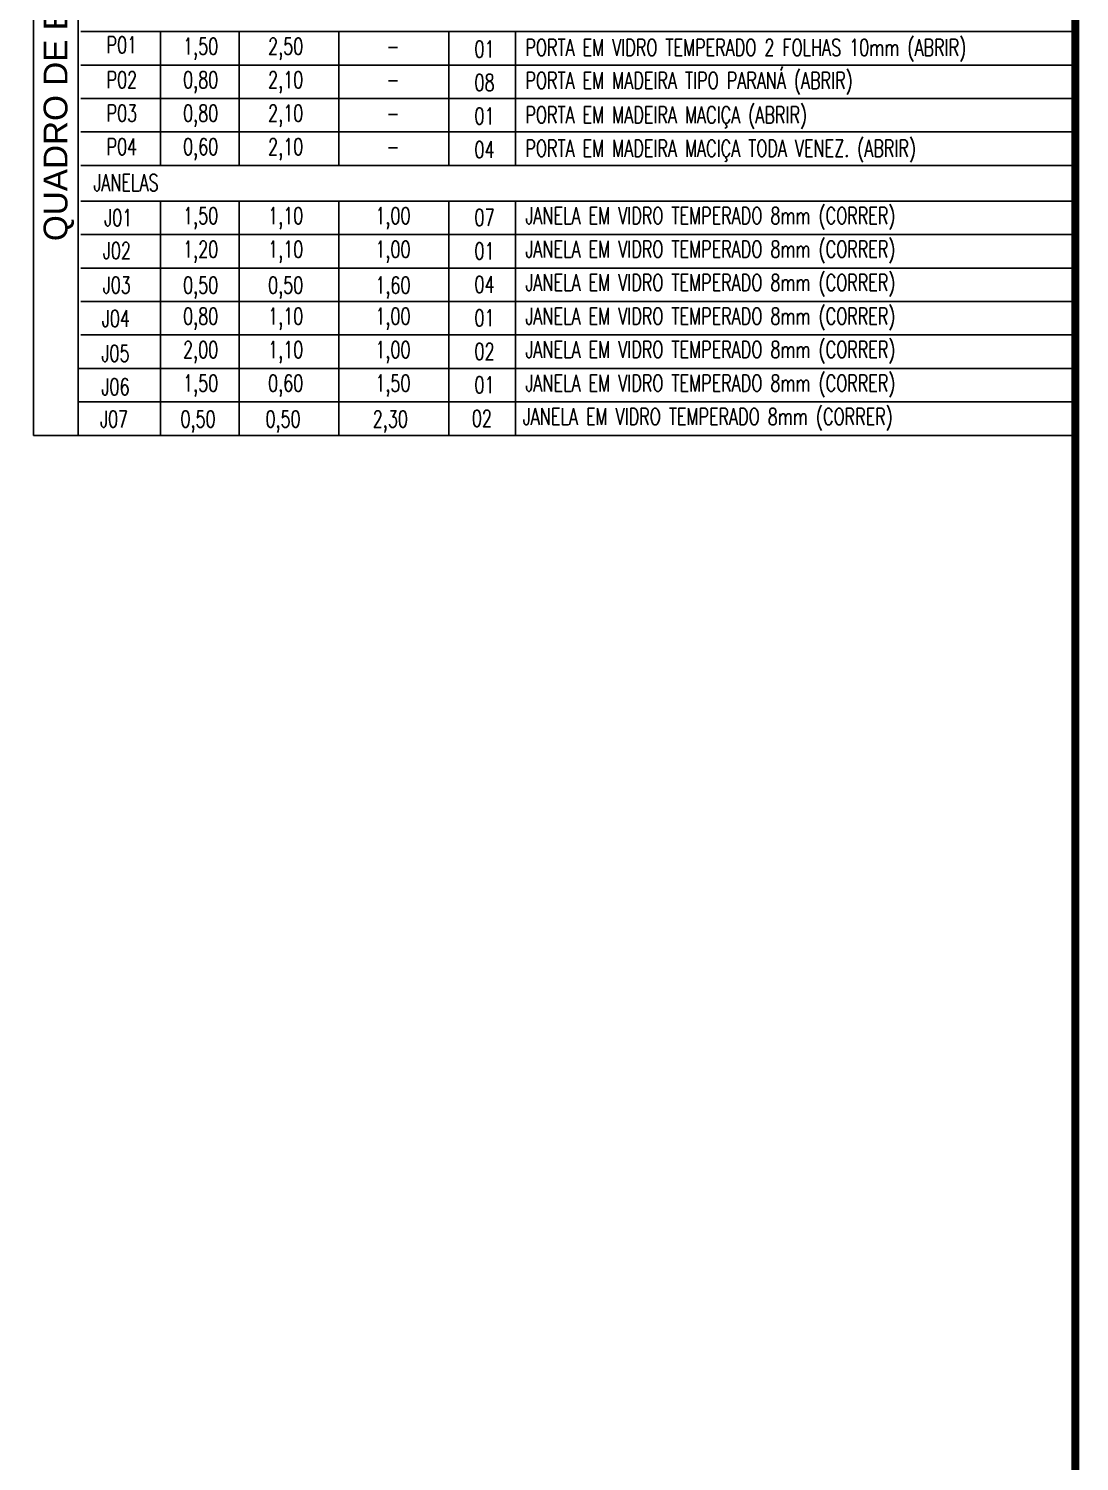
# Model space of a CAD drawing. Header units: millimetres. Extents: x 3212 to 6878, y 1640 to 3386.
# Drawn here: x 3272.66 to 3285.89, y 1651.83 to 1669.87 of the extents above; entities that cross this region are included whole.
import ezdxf
from ezdxf.enums import TextEntityAlignment as Align

# ---------------------------------------------------------------- set-up
doc = ezdxf.new("R2010")
doc.units = ezdxf.units.MM
doc.header["$LTSCALE"] = 0.8
for name, color, linetype in [('A-LAY-9', 4, 'Continuous'), ('A-PEN-Y', 2, 'Continuous'), ('E-TXT-G', 3, 'Continuous'), ('P2', 1, 'Continuous')]:
    doc.layers.add(name, color=color, linetype=linetype)
doc.layers.add('pilares', color=1, linetype='Continuous', lineweight=9)
doc.styles.add('REG80', font='romans.shx', dxfattribs={"width": 0.8, "height": 0.1})
doc.styles.add('WMF-ARIAL0', font='arial.ttf')

msp = doc.modelspace()

# ---------------------------------------------------------------- linework, layer by layer
at = {"layer": 'A-PEN-Y'}
for p, q in [((3273.316, 1669.836), (3285.878, 1669.836)), ((3274.323, 1668.15), (3274.323, 1669.836)), ((3275.311, 1668.15), (3275.311, 1669.836)), ((3276.569, 1668.15), (3276.569, 1669.836)), ((3277.954, 1668.15), (3277.954, 1669.836)), ((3278.793, 1668.15), (3278.793, 1669.836)), ((3273.316, 1669.415), (3285.878, 1669.415)), ((3273.316, 1668.993), (3285.878, 1668.993)), ((3273.316, 1668.572), (3285.878, 1668.572)), ((3273.316, 1668.572), (3285.878, 1668.572)), ((3274.323, 1668.572), (3274.323, 1668.579)), ((3273.316, 1668.15), (3285.878, 1668.15)), ((3273.316, 1668.15), (3285.878, 1668.15)), ((3273.316, 1667.703), (3285.878, 1667.703)), ((3274.323, 1664.751), (3274.323, 1667.703)), ((3275.311, 1664.751), (3275.311, 1667.703)), ((3276.569, 1664.751), (3276.569, 1667.703)), ((3277.954, 1664.751), (3277.954, 1667.703)), ((3278.793, 1667.281), (3278.793, 1667.703)), ((3273.316, 1667.281), (3285.878, 1667.281)), ((3273.316, 1667.281), (3285.878, 1667.281)), ((3278.793, 1666.859), (3278.793, 1667.281)), ((3273.316, 1666.859), (3285.878, 1666.859)), ((3273.316, 1666.859), (3285.878, 1666.859)), ((3278.793, 1666.438), (3278.793, 1666.859)), ((3273.316, 1666.438), (3285.878, 1666.438)), ((3273.316, 1666.438), (3285.878, 1666.438)), ((3278.793, 1666.016), (3278.793, 1666.438)), ((3278.793, 1664.751), (3278.793, 1666.438)), ((3273.316, 1666.016), (3285.878, 1666.016)), ((3273.316, 1666.016), (3285.878, 1666.016)), ((3273.283, 1665.594), (3285.878, 1665.594)), ((3273.283, 1665.173), (3285.878, 1665.173))]:
    msp.add_line(p, q, dxfattribs=at)
at = {"layer": 'P2'}
for p, q in [((3272.72, 1684.01), (3272.72, 1666.824)), ((3272.72, 1664.751), (3272.72, 1684.01)), ((3273.283, 1684.01), (3273.283, 1664.751)), ((3272.72, 1664.751), (3285.845, 1664.751))]:
    msp.add_line(p, q, dxfattribs=at)
at = {"layer": 'pilares', "const_width": 0.1}
msp.add_lwpolyline([(3226.145, 1640.96), (3285.845, 1640.96), (3285.845, 1684.01), (3226.145, 1684.01)], close=True, dxfattribs=at)

# ---------------------------------------------------------------- texts
at = {"layer": 'A-LAY-9', "color": 2, "style": 'REG80', "width": 0.7}
for p in [(3278.917, 1667.413), (3278.917, 1666.992), (3278.917, 1666.57), (3278.917, 1666.148), (3278.917, 1665.727), (3278.917, 1665.305), (3278.884, 1664.883)]:
    msp.add_text('JANELA EM VIDRO TEMPERADO 8mm (CORRER)', height=0.21081, dxfattribs=at).set_placement(p)
at = {"layer": 'A-PEN-Y', "style": 'WMF-ARIAL0'}
msp.add_text('QUADRO DE ESQUADRIAS', height=0.3, rotation=90, dxfattribs=at).set_placement((3273.149, 1667.198))
at = {"layer": 'A-PEN-Y', "style": 'REG80', "width": 0.7}
for s, p in [('P01', (3273.641, 1669.563)), ('P02', (3273.641, 1669.124)), ('P03', (3273.641, 1668.703)), ('P04', (3273.641, 1668.281)), ('JANELAS', (3273.475, 1667.829)), ('J01', (3273.612, 1667.388)), ('J02', (3273.595, 1666.973)), ('J03', (3273.593, 1666.539)), ('J04', (3273.582, 1666.118)), ('J05', (3273.577, 1665.679)), ('J06', (3273.577, 1665.258)), ('J07', (3273.559, 1664.852))]:
    msp.add_text(s, height=0.2108, dxfattribs=at).set_placement(p)
for s, height, p in [('1,50', 0.2108, (3274.827, 1669.546)), ('2,50', 0.2108, (3275.898, 1669.546)), ('01', 0.2108, (3278.402, 1669.51)), ('-', 0.211, (3277.249, 1669.546)), ('0,80', 0.2108, (3274.827, 1669.124)), ('2,10', 0.2108, (3275.898, 1669.124)), ('-', 0.211, (3277.249, 1669.124)), ('08', 0.2108, (3278.402, 1669.089)), ('0,80', 0.2108, (3274.827, 1668.703)), ('2,10', 0.2108, (3275.898, 1668.703)), ('-', 0.211, (3277.249, 1668.703)), ('01', 0.2108, (3278.402, 1668.667)), ('0,60', 0.2108, (3274.827, 1668.281)), ('2,10', 0.2108, (3275.898, 1668.281)), ('04', 0.2108, (3278.402, 1668.245)), ('-', 0.211, (3277.249, 1668.281)), ('1,50', 0.2108, (3274.827, 1667.412)), ('1,10', 0.2108, (3275.898, 1667.412)), ('1,00', 0.2108, (3277.249, 1667.412)), ('07', 0.2108, (3278.402, 1667.39)), ('1,20', 0.2108, (3274.827, 1666.99)), ('1,10', 0.2108, (3275.898, 1666.99)), ('1,00', 0.2108, (3277.249, 1666.99)), ('01', 0.2108, (3278.402, 1666.968)), ('0,50', 0.2108, (3274.827, 1666.538)), ('0,50', 0.2108, (3275.898, 1666.538)), ('1,60', 0.2108, (3277.249, 1666.538)), ('04', 0.2108, (3278.402, 1666.547)), ('0,80', 0.2108, (3274.827, 1666.147)), ('1,10', 0.2108, (3275.898, 1666.147)), ('1,00', 0.2108, (3277.249, 1666.147)), ('01', 0.2108, (3278.402, 1666.125)), ('2,00', 0.2108, (3274.827, 1665.726)), ('1,10', 0.2108, (3275.898, 1665.726)), ('1,00', 0.2108, (3277.249, 1665.726)), ('02', 0.2108, (3278.402, 1665.703)), ('1,50', 0.2108, (3274.827, 1665.304)), ('0,60', 0.2108, (3275.898, 1665.304)), ('1,50', 0.2108, (3277.249, 1665.304)), ('01', 0.2108, (3278.402, 1665.282)), ('0,50', 0.2108, (3274.794, 1664.852)), ('0,50', 0.2108, (3275.865, 1664.852)), ('2,30', 0.2108, (3277.216, 1664.852)), ('02', 0.2108, (3278.369, 1664.86))]:
    msp.add_text(s, height=height, dxfattribs=at).set_placement(p, align=Align.CENTER)
at = {"layer": 'E-TXT-G', "color": 2, "style": 'REG80', "width": 0.7}
for s, p in [('PORTA EM VIDRO TEMPERADO 2 FOLHAS 10mm (ABRIR)', (3278.917, 1669.531)), ('PORTA EM MADEIRA TIPO PARANÁ (ABRIR)', (3278.917, 1669.115)), ('PORTA EM MADEIRA MACIÇA (ABRIR)', (3278.917, 1668.682)), ('PORTA EM MADEIRA MACIÇA TODA VENEZ. (ABRIR)', (3278.917, 1668.261))]:
    msp.add_text(s, height=0.21081, dxfattribs=at).set_placement(p)

doc.saveas('drawing.dxf')
